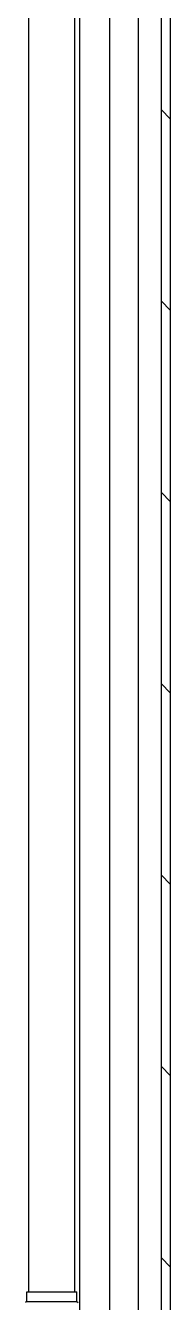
# Model space of a CAD drawing. Header units: millimetres. Extents: x 0 to 157650, y 0 to 89100.
# Drawn here: x 125496 to 126008, y 13961 to 18456 of the extents above; entities that cross this region are included whole.
import ezdxf

# ---------------------------------------------------------------- set-up
doc = ezdxf.new("R2010")
doc.units = ezdxf.units.MM
doc.header["$LTSCALE"] = 150
doc.layers.add('Hatch', color=7, linetype='Continuous', lineweight=18)
doc.layers.add('Visible', color=7, linetype='Continuous', lineweight=25)

msp = doc.modelspace()

# ---------------------------------------------------------------- hatches: boundary and pattern name
at = {"layer": 'Hatch'}
h = msp.add_hatch(dxfattribs=at)
h.set_pattern_fill('ANSI31', color=256, scale=3810, angle=90.0002, style=0)
h.set_pattern_definition([(135.0002, (0, 0), (-336.7584, -336.7608), [])])
h.paths.add_polyline_path([(125974.2, 22335.9), (125974.2, 21430), (125974.2, 21130), (125974.2, 9430), (126007.7, 9430), (126007.7, 22335.9)])

# ---------------------------------------------------------------- linework, layer by layer
at = {"layer": 'Visible', "color": 9, "true_color": 0xc0c0c0}
for p, q in [((125974.2, 22335.9), (125974.2, 9430)), ((126007.7, 9430), (126007.7, 22335.9)), ((125893.2, 20620), (125893.2, 10030)), ((125687.3, 20281), (125687.3, 10030)), ((125792.3, 20281), (125792.3, 10030)), ((125508.5, 13997.8), (125508.5, 19735)), ((125670.5, 13997.8), (125670.5, 19735)), ((125501.6, 13997.8), (125677.4, 13997.8)), ((125501.6, 13963.9), (125501.6, 13997.8)), ((125677.4, 13963.9), (125677.4, 13997.8)), ((125501.6, 13963.9), (125496.5, 13960.9)), ((125501.6, 13963.9), (125677.4, 13963.9)), ((125677.4, 13963.9), (125682.6, 13960.9))]:
    msp.add_line(p, q, dxfattribs=at)

doc.saveas('drawing.dxf')
